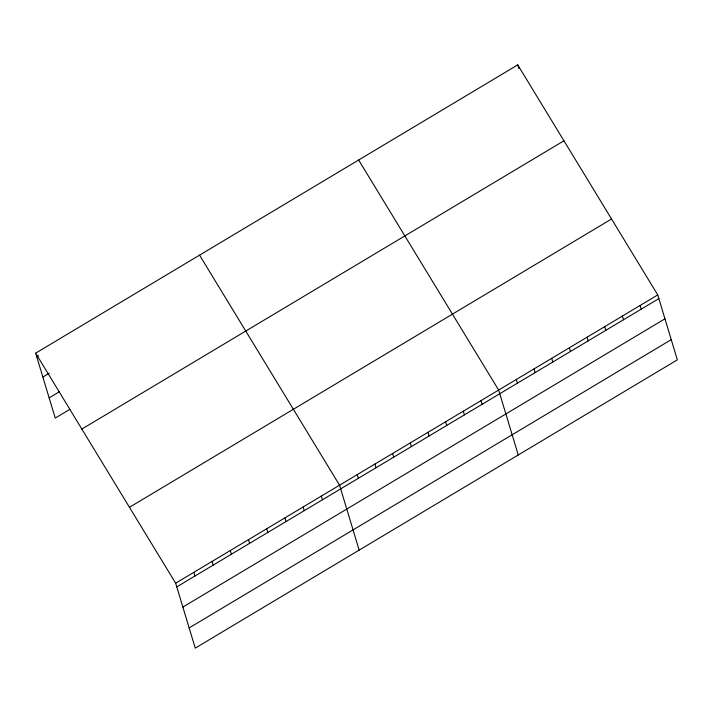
<?xml version="1.0" encoding="UTF-8"?>
<svg xmlns="http://www.w3.org/2000/svg" width="713" height="713" viewBox="0 0 713 713"><rect width="100%" height="100%" fill="white"/><g stroke="black" fill="none" stroke-linecap="round" stroke-linejoin="round"><path stroke-width="1.07" d="M35.65 353.158L517.745 64.874L657.751 294.924L677.35 359.842L195.255 648.126L175.656 583.207L35.65 353.158L55.249 418.076L69.821 409.369M36.764 356.839L38.582 355.742M42.86 377.043L49.233 373.229M49.152 397.863L59.17 391.874M81.852 429.074L563.947 140.791M129.454 507.291L611.549 219.007M175.656 583.207L657.751 294.924M176.771 586.888L658.857 298.604M182.867 607.093L664.962 318.809M189.159 627.921L671.245 339.638M358.648 160.006L498.654 390.056L518.262 454.974M199.56 255.138L339.566 485.188L359.165 550.115M640.069 305.494L641.183 309.175M622.396 316.064L623.51 319.745M604.722 326.634L605.827 330.315M517.745 64.874L518.85 68.555M587.04 337.204L588.154 340.885M569.366 347.775L570.48 351.456M551.693 358.345L552.798 362.026M534.01 368.915L535.124 372.596M516.337 379.485L517.442 383.166M480.981 400.626L482.095 404.307M463.307 411.196L464.413 414.877M445.625 421.766L446.739 425.447M427.952 432.336L429.066 436.017M410.278 442.907L411.383 446.588M392.596 453.477L393.71 457.158M374.922 464.047L376.036 467.728M357.249 474.617L358.354 478.298M321.358 496.079L322.463 499.76M303.141 506.97L304.255 510.651M284.933 517.861L286.038 521.542M266.715 528.752L267.83 532.433M248.507 539.643L249.621 543.324M230.29 550.534L231.404 554.215M212.082 561.425L213.196 565.106M193.874 572.316L194.979 575.997"/></g></svg>
